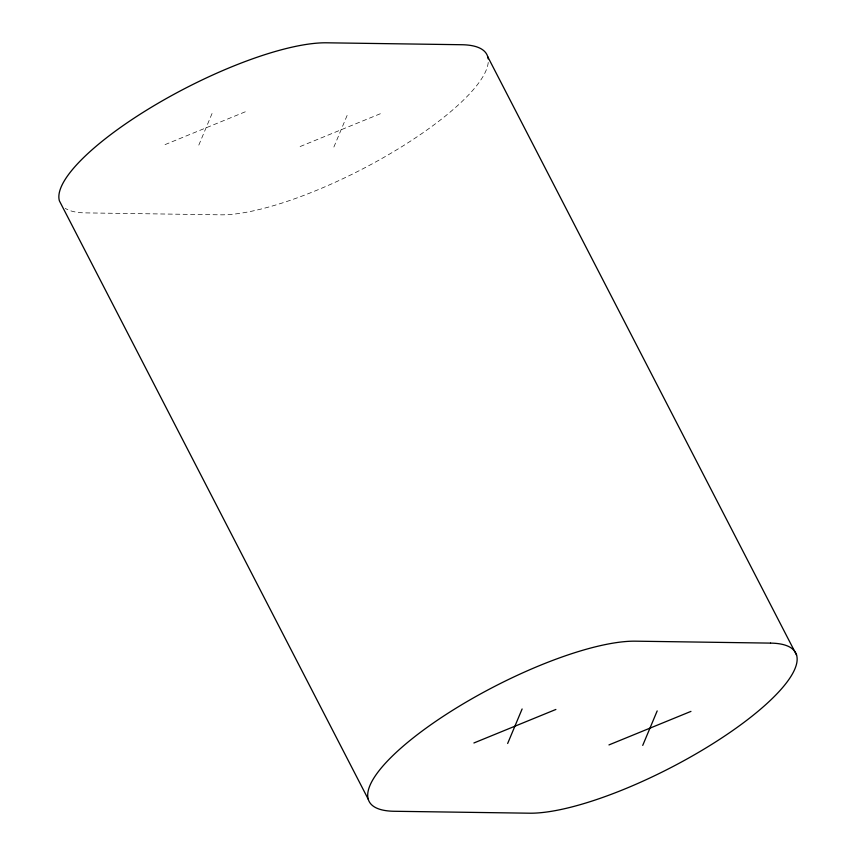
<?xml version="1.0" encoding="UTF-8"?>
<svg xmlns="http://www.w3.org/2000/svg" width="856" height="856" viewBox="0 0 856 856"><rect width="100%" height="100%" fill="white"/><g stroke="black" fill="none" stroke-linecap="round" stroke-linejoin="round"><path stroke-width="0.64" stroke-dasharray="4.28 3.21" d="M198.817 145.092L213.272 110.595M333.883 147.029L348.339 112.521M165.048 144.611L247.042 111.077M300.114 146.547L382.108 113.013M488.22 62.413A164.02 44.662 -27.3 0 1 383.146 157.772A164.02 44.662 -27.3 0 1 220.548 214.824L85.472 212.887A164.02 44.662 -27.3 0 1 65.302 208.361"/><path stroke-width="1.28" d="M507.661 743.479L522.117 708.971M642.728 745.405L657.183 710.908M473.892 742.987L555.886 709.453M608.958 744.923L690.952 711.39M487.738 56.731L796.583 655.108M368.262 799.269L59.417 200.893A164.02 44.662 -27.3 0 1 155.706 104.667A164.02 44.662 -27.3 0 1 326.607 42.8L461.684 44.726A164.02 44.662 -27.3 0 1 488.177 58.871M770.528 643.113L635.452 641.176A164.02 44.662 -27.3 0 0 430.461 725.021A164.02 44.662 -27.3 0 0 394.316 811.274L529.393 813.2A164.02 44.662 -27.3 0 0 734.384 729.365A164.02 44.662 -27.3 0 0 770.528 643.113"/></g></svg>
